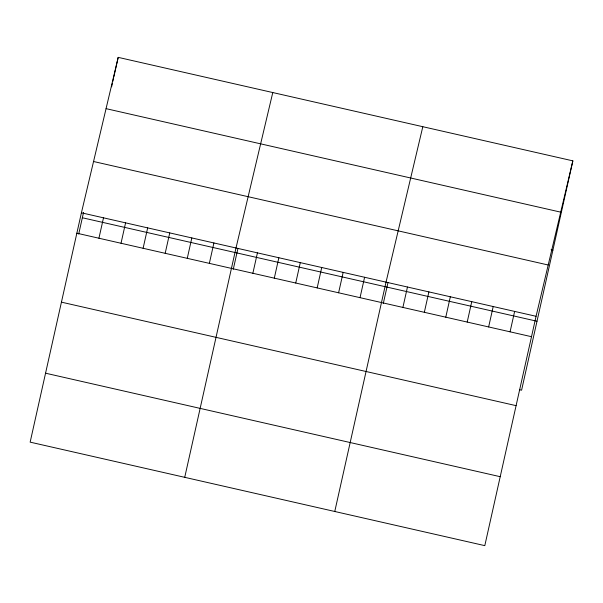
<?xml version="1.0" encoding="UTF-8"?>
<svg xmlns="http://www.w3.org/2000/svg" width="603" height="603" viewBox="0 0 603 603"><rect width="100%" height="100%" fill="white"/><g stroke="black" fill="none" stroke-linecap="round" stroke-linejoin="round"><path stroke-width="0.9" d="M81.413 212.799L30.15 442.142L484.804 545.64L536.067 316.296L572.85 160.858L118.196 57.36L81.413 212.799L536.067 316.296M78.699 234.085L83.538 212.422M111.608 86.832L112.422 83.206M112.829 81.39L113.635 77.764M113.839 76.875L118.196 57.36M98.937 238.23L103.497 217.826M121.022 243.258L125.582 222.854M143.107 248.285L147.667 227.881M165.184 253.313L169.744 232.909M187.269 258.34L191.829 237.936M209.354 263.368L213.914 242.964M184.729 477.335L235.999 247.991L272.782 92.545M233.278 269.27L237.921 248.504M252.868 273.272L257.428 252.868M274.305 278.149L278.865 257.745M295.734 283.033L300.294 262.629M317.17 287.91L321.731 267.506M338.607 292.787L343.167 272.383M360.036 297.663L364.596 277.267M334.763 511.487L386.033 282.144L422.816 126.698M383.312 303.43L387.955 282.656M402.902 307.424L407.462 287.02M424.339 312.301L428.899 291.897M445.775 317.186L450.335 296.782M467.204 322.062L471.765 301.658M488.641 326.939L493.201 306.535M510.07 331.823L514.63 311.419M572.85 160.858L521.587 390.201L519.801 389.794M106.06 108.653L560.715 212.15M551.089 249.8L552.876 250.207M93.555 161.506L548.202 265.003M82.347 217.751L536.994 321.248M76.852 233.203L531.507 336.7M61.438 302.156L516.093 405.653M45.564 373.197L500.211 476.694"/></g></svg>
